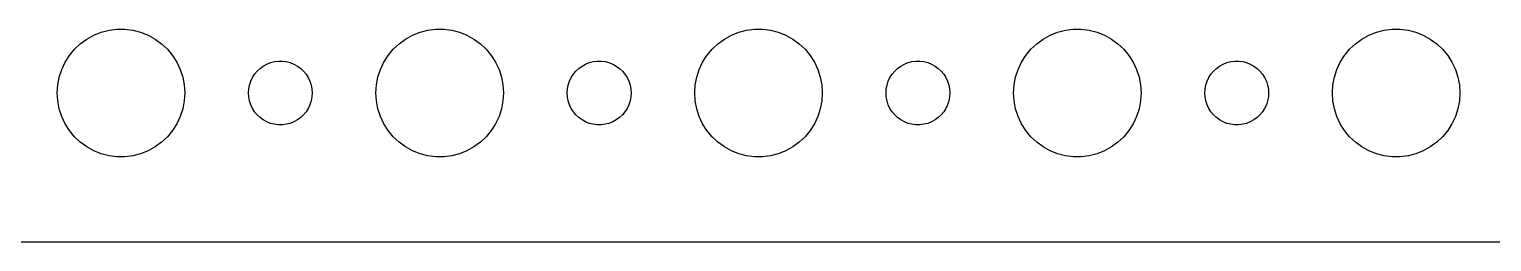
# Model space of a CAD drawing. Header units: metres. Extents: x -134 to 134, y 518 to 1078.
# Drawn here: x -71.8 to -3, y 632 to 642 of the extents above; entities that cross this region are included whole.
import ezdxf

# ---------------------------------------------------------------- set-up
doc = ezdxf.new("R2010")
doc.units = ezdxf.units.M

msp = doc.modelspace()

# ---------------------------------------------------------------- linework, layer by layer
for p, q in [((-69.4123, 641.312), (-69.1075, 641.533)), ((-69.1075, 641.533), (-68.7773, 641.714)), ((-68.7773, 641.714), (-68.427, 641.853)), ((-68.427, 641.853), (-68.0621, 641.947)), ((-68.0621, 641.947), (-67.6884, 641.994)), ((-67.6884, 641.994), (-67.3116, 641.994)), ((-67.3116, 641.994), (-66.9379, 641.947)), ((-66.9379, 641.947), (-66.573, 641.853)), ((-66.573, 641.853), (-66.2227, 641.714)), ((-66.2227, 641.714), (-65.8925, 641.533)), ((-65.8925, 641.533), (-65.5877, 641.312)), ((-54.4123, 641.312), (-54.1075, 641.533)), ((-54.1075, 641.533), (-53.7773, 641.714)), ((-53.7773, 641.714), (-53.427, 641.853)), ((-53.427, 641.853), (-53.0621, 641.947)), ((-53.0621, 641.947), (-52.6884, 641.994)), ((-52.6884, 641.994), (-52.3116, 641.994)), ((-52.3116, 641.994), (-51.9379, 641.947)), ((-51.9379, 641.947), (-51.5729, 641.853)), ((-51.5729, 641.853), (-51.2227, 641.714)), ((-51.2227, 641.714), (-50.8925, 641.533)), ((-50.8925, 641.533), (-50.5877, 641.312)), ((-39.4123, 641.312), (-39.1075, 641.533)), ((-39.1075, 641.533), (-38.7773, 641.714)), ((-38.7773, 641.714), (-38.427, 641.853)), ((-38.427, 641.853), (-38.0621, 641.947)), ((-38.0621, 641.947), (-37.6884, 641.994)), ((-37.6884, 641.994), (-37.3116, 641.994)), ((-37.3116, 641.994), (-36.9379, 641.947)), ((-36.9379, 641.947), (-36.5729, 641.853)), ((-36.5729, 641.853), (-36.2227, 641.714)), ((-36.2227, 641.714), (-35.8925, 641.533)), ((-35.8925, 641.533), (-35.5877, 641.312)), ((-24.4123, 641.312), (-24.1075, 641.533)), ((-24.1075, 641.533), (-23.7773, 641.714)), ((-23.7773, 641.714), (-23.427, 641.853)), ((-23.427, 641.853), (-23.0621, 641.947)), ((-23.0621, 641.947), (-22.6884, 641.994)), ((-22.6884, 641.994), (-22.3116, 641.994)), ((-22.3116, 641.994), (-21.9379, 641.947)), ((-21.9379, 641.947), (-21.5729, 641.853)), ((-21.5729, 641.853), (-21.2227, 641.714)), ((-21.2227, 641.714), (-20.8925, 641.533)), ((-20.8925, 641.533), (-20.5877, 641.312)), ((-9.41226, 641.312), (-9.10747, 641.533)), ((-9.10747, 641.533), (-8.77733, 641.714)), ((-8.77733, 641.714), (-8.42705, 641.853)), ((-8.42705, 641.853), (-8.06213, 641.947)), ((-8.06213, 641.947), (-7.68837, 641.994)), ((-7.68837, 641.994), (-7.31161, 641.994)), ((-7.31161, 641.994), (-6.93785, 641.947)), ((-6.93785, 641.947), (-6.57294, 641.853)), ((-6.57294, 641.853), (-6.22266, 641.714)), ((-6.22266, 641.714), (-5.89252, 641.533)), ((-5.89252, 641.533), (-5.58772, 641.312)), ((-70.1289, 640.445), (-69.927, 640.763)), ((-69.927, 640.763), (-69.6869, 641.054)), ((-69.6869, 641.054), (-69.4123, 641.312)), ((-65.5877, 641.312), (-65.3131, 641.054)), ((-65.3131, 641.054), (-65.073, 640.763)), ((-65.073, 640.763), (-64.8711, 640.445)), ((-55.1289, 640.445), (-54.927, 640.763)), ((-54.927, 640.763), (-54.6869, 641.054)), ((-54.6869, 641.054), (-54.4123, 641.312)), ((-50.5877, 641.312), (-50.3131, 641.054)), ((-50.3131, 641.054), (-50.0729, 640.763)), ((-50.0729, 640.763), (-49.8711, 640.445)), ((-40.1289, 640.445), (-39.927, 640.763)), ((-39.927, 640.763), (-39.6869, 641.054)), ((-39.6869, 641.054), (-39.4123, 641.312)), ((-35.5877, 641.312), (-35.3131, 641.054)), ((-35.3131, 641.054), (-35.0729, 640.763)), ((-35.0729, 640.763), (-34.8711, 640.445)), ((-25.1289, 640.445), (-24.927, 640.763)), ((-24.927, 640.763), (-24.6869, 641.054)), ((-24.6869, 641.054), (-24.4123, 641.312)), ((-20.5877, 641.312), (-20.3131, 641.054)), ((-20.3131, 641.054), (-20.0729, 640.763)), ((-20.0729, 640.763), (-19.8711, 640.445)), ((-10.1289, 640.445), (-9.92705, 640.763)), ((-9.92705, 640.763), (-9.6869, 641.054)), ((-9.6869, 641.054), (-9.41226, 641.312)), ((-5.58772, 641.312), (-5.31308, 641.054)), ((-5.31308, 641.054), (-5.07294, 640.763)), ((-5.07294, 640.763), (-4.87108, 640.445)), ((-70.4057, 639.746), (-70.2893, 640.104)), ((-70.2893, 640.104), (-70.1289, 640.445)), ((-64.8711, 640.445), (-64.7107, 640.104)), ((-64.7107, 640.104), (-64.5943, 639.746)), ((-61.2135, 639.882), (-61.0934, 640.027)), ((-61.0934, 640.027), (-60.9561, 640.156)), ((-60.9561, 640.156), (-60.8037, 640.266)), ((-60.8037, 640.266), (-60.6387, 640.357)), ((-60.6387, 640.357), (-60.4635, 640.427)), ((-60.4635, 640.427), (-60.2811, 640.473)), ((-60.2811, 640.473), (-60.0942, 640.497)), ((-60.0942, 640.497), (-59.9058, 640.497)), ((-59.9058, 640.497), (-59.7189, 640.473)), ((-59.7189, 640.473), (-59.5365, 640.427)), ((-59.5365, 640.427), (-59.3613, 640.357)), ((-59.3613, 640.357), (-59.1963, 640.266)), ((-59.1963, 640.266), (-59.0439, 640.156)), ((-59.0439, 640.156), (-58.9065, 640.027)), ((-58.9065, 640.027), (-58.7865, 639.882)), ((-55.4057, 639.746), (-55.2893, 640.104)), ((-55.2893, 640.104), (-55.1289, 640.445)), ((-49.8711, 640.445), (-49.7107, 640.104)), ((-49.7107, 640.104), (-49.5942, 639.746)), ((-46.2135, 639.882), (-46.0934, 640.027)), ((-46.0934, 640.027), (-45.9561, 640.156)), ((-45.9561, 640.156), (-45.8037, 640.266)), ((-45.8037, 640.266), (-45.6387, 640.357)), ((-45.6387, 640.357), (-45.4635, 640.427)), ((-45.4635, 640.427), (-45.2811, 640.473)), ((-45.2811, 640.473), (-45.0942, 640.497)), ((-45.0942, 640.497), (-44.9058, 640.497)), ((-44.9058, 640.497), (-44.7189, 640.473)), ((-44.7189, 640.473), (-44.5365, 640.427)), ((-44.5365, 640.427), (-44.3613, 640.357)), ((-44.3613, 640.357), (-44.1963, 640.266)), ((-44.1963, 640.266), (-44.0439, 640.156)), ((-44.0439, 640.156), (-43.9065, 640.027)), ((-43.9065, 640.027), (-43.7865, 639.882)), ((-40.4057, 639.746), (-40.2893, 640.104)), ((-40.2893, 640.104), (-40.1289, 640.445)), ((-34.8711, 640.445), (-34.7107, 640.104)), ((-34.7107, 640.104), (-34.5942, 639.746)), ((-31.2135, 639.882), (-31.0934, 640.027)), ((-31.0934, 640.027), (-30.9561, 640.156)), ((-30.9561, 640.156), (-30.8037, 640.266)), ((-30.8037, 640.266), (-30.6387, 640.357)), ((-30.6387, 640.357), (-30.4635, 640.427)), ((-30.4635, 640.427), (-30.2811, 640.473)), ((-30.2811, 640.473), (-30.0942, 640.497)), ((-30.0942, 640.497), (-29.9058, 640.497)), ((-29.9058, 640.497), (-29.7189, 640.473)), ((-29.7189, 640.473), (-29.5365, 640.427)), ((-29.5365, 640.427), (-29.3613, 640.357)), ((-29.3613, 640.357), (-29.1963, 640.266)), ((-29.1963, 640.266), (-29.0439, 640.156)), ((-29.0439, 640.156), (-28.9065, 640.027)), ((-28.9065, 640.027), (-28.7865, 639.882)), ((-25.4057, 639.746), (-25.2893, 640.104)), ((-25.2893, 640.104), (-25.1289, 640.445)), ((-19.8711, 640.445), (-19.7107, 640.104)), ((-19.7107, 640.104), (-19.5942, 639.746)), ((-16.2135, 639.882), (-16.0934, 640.027)), ((-16.0934, 640.027), (-15.9561, 640.156)), ((-15.9561, 640.156), (-15.8037, 640.266)), ((-15.8037, 640.266), (-15.6387, 640.357)), ((-15.6387, 640.357), (-15.4635, 640.427)), ((-15.4635, 640.427), (-15.2811, 640.473)), ((-15.2811, 640.473), (-15.0942, 640.497)), ((-15.0942, 640.497), (-14.9058, 640.497)), ((-14.9058, 640.497), (-14.7189, 640.473)), ((-14.7189, 640.473), (-14.5365, 640.427)), ((-14.5365, 640.427), (-14.3613, 640.357)), ((-14.3613, 640.357), (-14.1963, 640.266)), ((-14.1963, 640.266), (-14.0439, 640.156)), ((-14.0439, 640.156), (-13.9065, 640.027)), ((-13.9065, 640.027), (-13.7865, 639.882)), ((-10.4057, 639.746), (-10.2893, 640.104)), ((-10.2893, 640.104), (-10.1289, 640.445)), ((-4.87108, 640.445), (-4.71066, 640.104)), ((-4.71066, 640.104), (-4.59424, 639.746)), ((-70.5, 639), (-70.4763, 639.376)), ((-70.4763, 639.376), (-70.4057, 639.746)), ((-64.5943, 639.746), (-64.5237, 639.376)), ((-64.5237, 639.376), (-64.5, 639)), ((-61.4882, 639.188), (-61.4529, 639.373)), ((-61.4529, 639.373), (-61.3947, 639.552)), ((-61.3947, 639.552), (-61.3145, 639.723)), ((-61.3145, 639.723), (-61.2135, 639.882)), ((-58.7865, 639.882), (-58.6855, 639.723)), ((-58.6855, 639.723), (-58.6053, 639.552)), ((-58.6053, 639.552), (-58.5471, 639.373)), ((-58.5471, 639.373), (-58.5118, 639.188)), ((-55.5, 639), (-55.4763, 639.376)), ((-55.4763, 639.376), (-55.4057, 639.746)), ((-49.5942, 639.746), (-49.5237, 639.376)), ((-49.5237, 639.376), (-49.5, 639)), ((-46.4882, 639.188), (-46.4529, 639.373)), ((-46.4529, 639.373), (-46.3947, 639.552)), ((-46.3947, 639.552), (-46.3145, 639.723)), ((-46.3145, 639.723), (-46.2135, 639.882)), ((-43.7865, 639.882), (-43.6855, 639.723)), ((-43.6855, 639.723), (-43.6053, 639.552)), ((-43.6053, 639.552), (-43.5471, 639.373)), ((-43.5471, 639.373), (-43.5118, 639.188)), ((-40.5, 639), (-40.4763, 639.376)), ((-40.4763, 639.376), (-40.4057, 639.746)), ((-34.5942, 639.746), (-34.5237, 639.376)), ((-34.5237, 639.376), (-34.5, 639)), ((-31.4882, 639.188), (-31.4529, 639.373)), ((-31.4529, 639.373), (-31.3947, 639.552)), ((-31.3947, 639.552), (-31.3145, 639.723)), ((-31.3145, 639.723), (-31.2135, 639.882)), ((-28.7865, 639.882), (-28.6855, 639.723)), ((-28.6855, 639.723), (-28.6053, 639.552)), ((-28.6053, 639.552), (-28.5471, 639.373)), ((-28.5471, 639.373), (-28.5118, 639.188)), ((-25.5, 639), (-25.4763, 639.376)), ((-25.4763, 639.376), (-25.4057, 639.746)), ((-19.5942, 639.746), (-19.5237, 639.376)), ((-19.5237, 639.376), (-19.5, 639)), ((-16.4882, 639.188), (-16.4529, 639.373)), ((-16.4529, 639.373), (-16.3947, 639.552)), ((-16.3947, 639.552), (-16.3145, 639.723)), ((-16.3145, 639.723), (-16.2135, 639.882)), ((-13.7865, 639.882), (-13.6855, 639.723)), ((-13.6855, 639.723), (-13.6053, 639.552)), ((-13.6053, 639.552), (-13.5471, 639.373)), ((-13.5471, 639.373), (-13.5118, 639.188)), ((-10.5, 639), (-10.4763, 639.376)), ((-10.4763, 639.376), (-10.4057, 639.746)), ((-4.59424, 639.746), (-4.52365, 639.376)), ((-4.52365, 639.376), (-4.5, 639)), ((-70.4763, 638.624), (-70.5, 639)), ((-70.4057, 638.254), (-70.4763, 638.624)), ((-64.5237, 638.624), (-64.5943, 638.254)), ((-64.5, 639), (-64.5237, 638.624)), ((-61.5, 639), (-61.4882, 639.188)), ((-61.4882, 638.812), (-61.5, 639)), ((-61.4529, 638.627), (-61.4882, 638.812)), ((-61.3947, 638.448), (-61.4529, 638.627)), ((-58.5471, 638.627), (-58.6053, 638.448)), ((-58.5118, 638.812), (-58.5471, 638.627)), ((-58.5118, 639.188), (-58.5, 639)), ((-58.5, 639), (-58.5118, 638.812)), ((-55.4763, 638.624), (-55.5, 639)), ((-55.4057, 638.254), (-55.4763, 638.624)), ((-49.5237, 638.624), (-49.5942, 638.254)), ((-49.5, 639), (-49.5237, 638.624)), ((-46.5, 639), (-46.4882, 639.188)), ((-46.4882, 638.812), (-46.5, 639)), ((-46.4529, 638.627), (-46.4882, 638.812)), ((-46.3947, 638.448), (-46.4529, 638.627)), ((-43.5471, 638.627), (-43.6053, 638.448)), ((-43.5118, 638.812), (-43.5471, 638.627)), ((-43.5118, 639.188), (-43.5, 639)), ((-43.5, 639), (-43.5118, 638.812)), ((-40.4763, 638.624), (-40.5, 639)), ((-40.4057, 638.254), (-40.4763, 638.624)), ((-34.5237, 638.624), (-34.5942, 638.254)), ((-34.5, 639), (-34.5237, 638.624)), ((-31.5, 639), (-31.4882, 639.188)), ((-31.4882, 638.812), (-31.5, 639)), ((-31.4529, 638.627), (-31.4882, 638.812)), ((-31.3947, 638.448), (-31.4529, 638.627)), ((-28.5471, 638.627), (-28.6053, 638.448)), ((-28.5118, 638.812), (-28.5471, 638.627)), ((-28.5118, 639.188), (-28.5, 639)), ((-28.5, 639), (-28.5118, 638.812)), ((-25.4763, 638.624), (-25.5, 639)), ((-25.4057, 638.254), (-25.4763, 638.624)), ((-19.5237, 638.624), (-19.5942, 638.254)), ((-19.5, 639), (-19.5237, 638.624)), ((-16.5, 639), (-16.4882, 639.188)), ((-16.4882, 638.812), (-16.5, 639)), ((-16.4529, 638.627), (-16.4882, 638.812)), ((-16.3947, 638.448), (-16.4529, 638.627)), ((-13.5471, 638.627), (-13.6053, 638.448)), ((-13.5118, 638.812), (-13.5471, 638.627)), ((-13.5118, 639.188), (-13.5, 639)), ((-13.5, 639), (-13.5118, 638.812)), ((-10.4763, 638.624), (-10.5, 639)), ((-10.4057, 638.254), (-10.4763, 638.624)), ((-4.52365, 638.624), (-4.59424, 638.254)), ((-4.5, 639), (-4.52365, 638.624)), ((-70.2893, 637.896), (-70.4057, 638.254)), ((-64.5943, 638.254), (-64.7107, 637.896)), ((-61.3145, 638.277), (-61.3947, 638.448)), ((-61.2135, 638.118), (-61.3145, 638.277)), ((-61.0934, 637.973), (-61.2135, 638.118)), ((-60.9561, 637.844), (-61.0934, 637.973)), ((-58.9065, 637.973), (-59.0439, 637.844)), ((-58.7865, 638.118), (-58.9065, 637.973)), ((-58.6855, 638.277), (-58.7865, 638.118)), ((-58.6053, 638.448), (-58.6855, 638.277)), ((-55.2893, 637.896), (-55.4057, 638.254)), ((-49.5942, 638.254), (-49.7107, 637.896)), ((-46.3145, 638.277), (-46.3947, 638.448)), ((-46.2135, 638.118), (-46.3145, 638.277)), ((-46.0934, 637.973), (-46.2135, 638.118)), ((-45.9561, 637.844), (-46.0934, 637.973)), ((-43.9065, 637.973), (-44.0439, 637.844)), ((-43.7865, 638.118), (-43.9065, 637.973)), ((-43.6855, 638.277), (-43.7865, 638.118)), ((-43.6053, 638.448), (-43.6855, 638.277)), ((-40.2893, 637.896), (-40.4057, 638.254)), ((-34.5942, 638.254), (-34.7107, 637.896)), ((-31.3145, 638.277), (-31.3947, 638.448)), ((-31.2135, 638.118), (-31.3145, 638.277)), ((-31.0934, 637.973), (-31.2135, 638.118)), ((-30.9561, 637.844), (-31.0934, 637.973)), ((-28.9065, 637.973), (-29.0439, 637.844)), ((-28.7865, 638.118), (-28.9065, 637.973)), ((-28.6855, 638.277), (-28.7865, 638.118)), ((-28.6053, 638.448), (-28.6855, 638.277)), ((-25.2893, 637.896), (-25.4057, 638.254)), ((-19.5942, 638.254), (-19.7107, 637.896)), ((-16.3145, 638.277), (-16.3947, 638.448)), ((-16.2135, 638.118), (-16.3145, 638.277)), ((-16.0934, 637.973), (-16.2135, 638.118)), ((-15.9561, 637.844), (-16.0934, 637.973)), ((-13.9065, 637.973), (-14.0439, 637.844)), ((-13.7865, 638.118), (-13.9065, 637.973)), ((-13.6855, 638.277), (-13.7865, 638.118)), ((-13.6053, 638.448), (-13.6855, 638.277)), ((-10.2893, 637.896), (-10.4057, 638.254)), ((-4.59424, 638.254), (-4.71066, 637.896)), ((-70.1289, 637.555), (-70.2893, 637.896)), ((-69.927, 637.237), (-70.1289, 637.555)), ((-69.6869, 636.946), (-69.927, 637.237)), ((-65.073, 637.237), (-65.3131, 636.946)), ((-64.8711, 637.555), (-65.073, 637.237)), ((-64.7107, 637.896), (-64.8711, 637.555)), ((-60.8037, 637.734), (-60.9561, 637.844)), ((-60.6387, 637.643), (-60.8037, 637.734)), ((-60.4635, 637.573), (-60.6387, 637.643)), ((-60.2811, 637.527), (-60.4635, 637.573)), ((-60.0942, 637.503), (-60.2811, 637.527)), ((-59.9058, 637.503), (-60.0942, 637.503)), ((-59.7189, 637.527), (-59.9058, 637.503)), ((-59.5365, 637.573), (-59.7189, 637.527)), ((-59.3613, 637.643), (-59.5365, 637.573)), ((-59.1963, 637.734), (-59.3613, 637.643)), ((-59.0439, 637.844), (-59.1963, 637.734)), ((-55.1289, 637.555), (-55.2893, 637.896)), ((-54.927, 637.237), (-55.1289, 637.555)), ((-54.6869, 636.946), (-54.927, 637.237)), ((-50.0729, 637.237), (-50.3131, 636.946)), ((-49.8711, 637.555), (-50.0729, 637.237)), ((-49.7107, 637.896), (-49.8711, 637.555)), ((-45.8037, 637.734), (-45.9561, 637.844)), ((-45.6387, 637.643), (-45.8037, 637.734)), ((-45.4635, 637.573), (-45.6387, 637.643)), ((-45.2811, 637.527), (-45.4635, 637.573)), ((-45.0942, 637.503), (-45.2811, 637.527)), ((-44.9058, 637.503), (-45.0942, 637.503)), ((-44.7189, 637.527), (-44.9058, 637.503)), ((-44.5365, 637.573), (-44.7189, 637.527)), ((-44.3613, 637.643), (-44.5365, 637.573)), ((-44.1963, 637.734), (-44.3613, 637.643)), ((-44.0439, 637.844), (-44.1963, 637.734)), ((-40.1289, 637.555), (-40.2893, 637.896)), ((-39.927, 637.237), (-40.1289, 637.555)), ((-39.6869, 636.946), (-39.927, 637.237)), ((-35.0729, 637.237), (-35.3131, 636.946)), ((-34.8711, 637.555), (-35.0729, 637.237)), ((-34.7107, 637.896), (-34.8711, 637.555)), ((-30.8037, 637.734), (-30.9561, 637.844)), ((-30.6387, 637.643), (-30.8037, 637.734)), ((-30.4635, 637.573), (-30.6387, 637.643)), ((-30.2811, 637.527), (-30.4635, 637.573)), ((-30.0942, 637.503), (-30.2811, 637.527)), ((-29.9058, 637.503), (-30.0942, 637.503)), ((-29.7189, 637.527), (-29.9058, 637.503)), ((-29.5365, 637.573), (-29.7189, 637.527)), ((-29.3613, 637.643), (-29.5365, 637.573)), ((-29.1963, 637.734), (-29.3613, 637.643)), ((-29.0439, 637.844), (-29.1963, 637.734)), ((-25.1289, 637.555), (-25.2893, 637.896)), ((-24.927, 637.237), (-25.1289, 637.555)), ((-24.6869, 636.946), (-24.927, 637.237)), ((-20.0729, 637.237), (-20.3131, 636.946)), ((-19.8711, 637.555), (-20.0729, 637.237)), ((-19.7107, 637.896), (-19.8711, 637.555)), ((-15.8037, 637.734), (-15.9561, 637.844)), ((-15.6387, 637.643), (-15.8037, 637.734)), ((-15.4635, 637.573), (-15.6387, 637.643)), ((-15.2811, 637.527), (-15.4635, 637.573)), ((-15.0942, 637.503), (-15.2811, 637.527)), ((-14.9058, 637.503), (-15.0942, 637.503)), ((-14.7189, 637.527), (-14.9058, 637.503)), ((-14.5365, 637.573), (-14.7189, 637.527)), ((-14.3613, 637.643), (-14.5365, 637.573)), ((-14.1963, 637.734), (-14.3613, 637.643)), ((-14.0439, 637.844), (-14.1963, 637.734)), ((-10.1289, 637.555), (-10.2893, 637.896)), ((-9.92705, 637.237), (-10.1289, 637.555)), ((-9.6869, 636.946), (-9.92705, 637.237)), ((-5.07294, 637.237), (-5.31308, 636.946)), ((-4.87108, 637.555), (-5.07294, 637.237)), ((-4.71066, 637.896), (-4.87108, 637.555)), ((-69.4123, 636.688), (-69.6869, 636.946)), ((-69.1075, 636.467), (-69.4123, 636.688)), ((-65.5877, 636.688), (-65.8925, 636.467)), ((-65.3131, 636.946), (-65.5877, 636.688)), ((-54.4123, 636.688), (-54.6869, 636.946)), ((-54.1075, 636.467), (-54.4123, 636.688)), ((-50.5877, 636.688), (-50.8925, 636.467)), ((-50.3131, 636.946), (-50.5877, 636.688)), ((-39.4123, 636.688), (-39.6869, 636.946)), ((-39.1075, 636.467), (-39.4123, 636.688)), ((-35.5877, 636.688), (-35.8925, 636.467)), ((-35.3131, 636.946), (-35.5877, 636.688)), ((-24.4123, 636.688), (-24.6869, 636.946)), ((-24.1075, 636.467), (-24.4123, 636.688)), ((-20.5877, 636.688), (-20.8925, 636.467)), ((-20.3131, 636.946), (-20.5877, 636.688)), ((-9.41226, 636.688), (-9.6869, 636.946)), ((-9.10747, 636.467), (-9.41226, 636.688)), ((-5.58772, 636.688), (-5.89252, 636.467)), ((-5.31308, 636.946), (-5.58772, 636.688)), ((-68.7773, 636.286), (-69.1075, 636.467)), ((-68.427, 636.147), (-68.7773, 636.286)), ((-68.0621, 636.053), (-68.427, 636.147)), ((-67.6884, 636.006), (-68.0621, 636.053)), ((-67.3116, 636.006), (-67.6884, 636.006)), ((-66.9379, 636.053), (-67.3116, 636.006)), ((-66.573, 636.147), (-66.9379, 636.053)), ((-66.2227, 636.286), (-66.573, 636.147)), ((-65.8925, 636.467), (-66.2227, 636.286)), ((-53.7773, 636.286), (-54.1075, 636.467)), ((-53.427, 636.147), (-53.7773, 636.286)), ((-53.0621, 636.053), (-53.427, 636.147)), ((-52.6884, 636.006), (-53.0621, 636.053)), ((-52.3116, 636.006), (-52.6884, 636.006)), ((-51.9379, 636.053), (-52.3116, 636.006)), ((-51.5729, 636.147), (-51.9379, 636.053)), ((-51.2227, 636.286), (-51.5729, 636.147)), ((-50.8925, 636.467), (-51.2227, 636.286)), ((-38.7773, 636.286), (-39.1075, 636.467)), ((-38.427, 636.147), (-38.7773, 636.286)), ((-38.0621, 636.053), (-38.427, 636.147)), ((-37.6884, 636.006), (-38.0621, 636.053)), ((-37.3116, 636.006), (-37.6884, 636.006)), ((-36.9379, 636.053), (-37.3116, 636.006)), ((-36.5729, 636.147), (-36.9379, 636.053)), ((-36.2227, 636.286), (-36.5729, 636.147)), ((-35.8925, 636.467), (-36.2227, 636.286)), ((-23.7773, 636.286), (-24.1075, 636.467)), ((-23.427, 636.147), (-23.7773, 636.286)), ((-23.0621, 636.053), (-23.427, 636.147)), ((-22.6884, 636.006), (-23.0621, 636.053)), ((-22.3116, 636.006), (-22.6884, 636.006)), ((-21.9379, 636.053), (-22.3116, 636.006)), ((-21.5729, 636.147), (-21.9379, 636.053)), ((-21.2227, 636.286), (-21.5729, 636.147)), ((-20.8925, 636.467), (-21.2227, 636.286)), ((-8.77733, 636.286), (-9.10747, 636.467)), ((-8.42705, 636.147), (-8.77733, 636.286)), ((-8.06213, 636.053), (-8.42705, 636.147)), ((-7.68837, 636.006), (-8.06213, 636.053)), ((-7.31161, 636.006), (-7.68837, 636.006)), ((-6.93785, 636.053), (-7.31161, 636.006)), ((-6.57294, 636.147), (-6.93785, 636.053)), ((-6.22266, 636.286), (-6.57294, 636.147)), ((-5.89252, 636.467), (-6.22266, 636.286)), ((-129.814, 632.01), (129.814, 632.01))]:
    msp.add_line(p, q)

doc.saveas('drawing.dxf')
